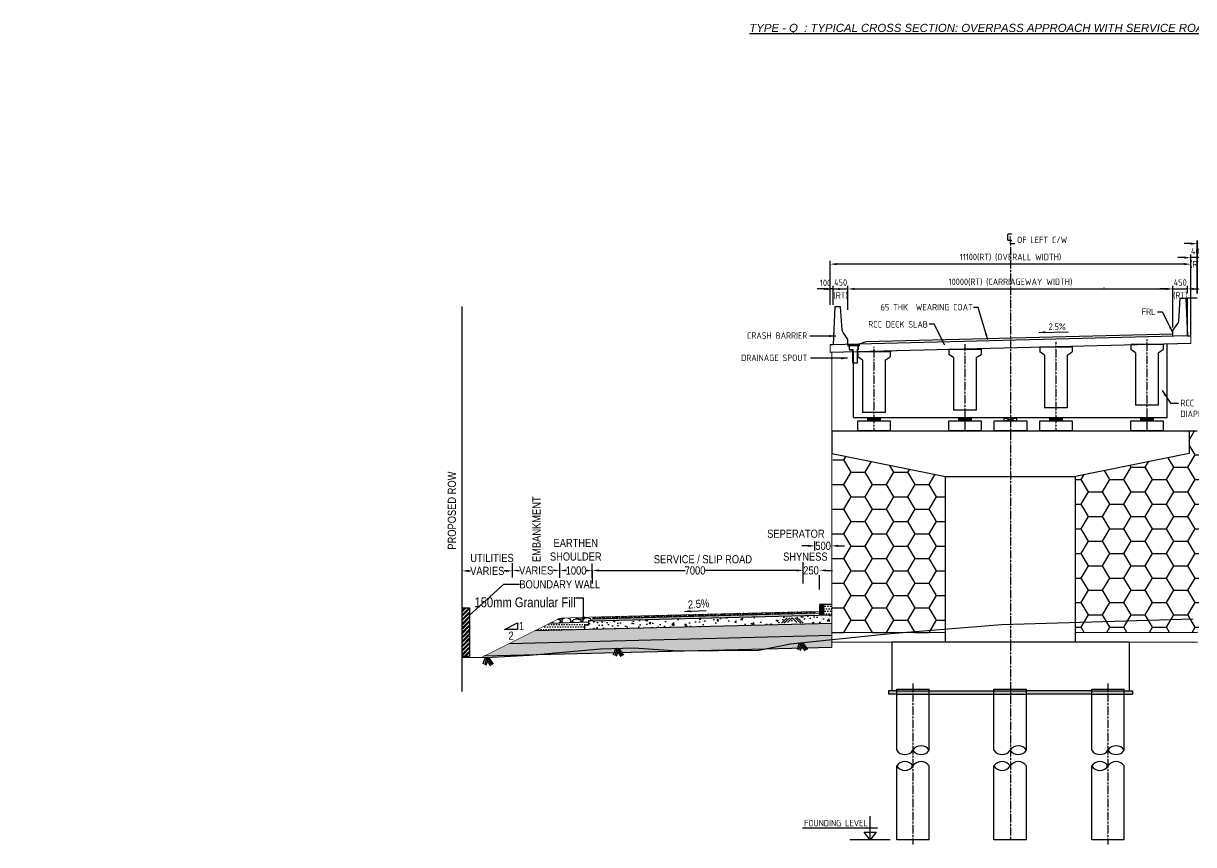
# Model space of a CAD drawing. Header units: millimetres. Extents: x 207528 to 778454, y -364692 to 101323.
# Drawn here: x 493962 to 529967, y -70037 to -44779 of the extents above; entities that cross this region are included whole.
import ezdxf

# ---------------------------------------------------------------- set-up
doc = ezdxf.new("R2010")
doc.units = ezdxf.units.MM
for name, pattern in [('CENTER', [2, 1.25, -0.25, 0.25, -0.25]), ('DASHED', [19.05, 12.7, -6.35]), ('DASHED2', [0.375, 0.25, -0.125])]:
    doc.linetypes.add(name, pattern=pattern)
for name, color, linetype in [('CEN', 181, 'CENTER'), ('Dim', 253, 'Continuous'), ('Dimension', 253, 'Continuous'), ('hatch', 253, 'Continuous'), ('LVL', 3, 'Continuous'), ('Misc', 1, 'Continuous'), ('NGL', 7, 'DASHED2'), ('Proposed ROW', 241, 'MNEW'), ('Structure Dashed', 7, 'DASHED'), ('Structure Main', 3, 'Continuous'), ('Structure Outer', 7, 'Continuous')]:
    doc.layers.add(name, color=color, linetype=linetype)
for name, color, linetype, lineweight in [('STRUCTURAL', 7, 'Continuous', 0), ('Structure', 7, 'Continuous', 30), ('Text large', 7, 'Continuous', 40), ('Text small', 1, 'Continuous', 20)]:
    doc.layers.add(name, color=color, linetype=linetype, lineweight=lineweight)
doc.styles.add('DIM', font='ARIALN.TTF', dxfattribs={"height": 250})
doc.styles.add('isocp 100', font='isocp.shx', dxfattribs={"height": 200})
doc.styles.get("Standard").update_dxf_attribs({"font": 'arial.ttf'})
doc.linetypes.add('MNEW', pattern='A,26.152623,-1.048632,["PROW",Standard,S=1.75,R=0,X=0,Y=-0.975095],-7.693777,26.152623', length=61.047655)
doc.dimstyles.new('DIM', dxfattribs={"dimtxt": 250, "dimasz": 200, "dimexe": 0.18, "dimexo": 0.0625, "dimgap": 0.09, "dimtad": 0, "dimtih": 1, "dimtoh": 1, "dimdec": 0, "dimzin": 0, "dimdsep": 46, "dimtxsty": 'DIM', "dimcen": 0.09, "dimclrd": 256, "dimclrt": 7, "dimadec": 0, "dimazin": 0, "dimtfac": 1, "dimtdec": 0, "dimtofl": 0, "dimtmove": 0, "dimatfit": 3, "dimfxl": 1, "dimtolj": 1, "dimtzin": 0, "dimarcsym": 0})
doc.dimstyles.new('new', dxfattribs={"dimtxt": 150, "dimasz": 150, "dimexe": 100, "dimexo": 0.1, "dimgap": 0.09, "dimtad": 0, "dimtih": 1, "dimtoh": 1, "dimdec": 0, "dimzin": 0, "dimdsep": 46, "dimtxsty": 'DIM', "dimcen": 0.09, "dimclrd": 256, "dimclrt": 252, "dimadec": 0, "dimazin": 0, "dimtfac": 1, "dimtdec": 0, "dimtofl": 0, "dimtmove": 0, "dimatfit": 3, "dimfxl": 1, "dimtolj": 1, "dimtzin": 0, "dimlwd": -1, "dimarcsym": 0})
doc.dimstyles.new('NH30A_100', dxfattribs={"dimscale": 100, "dimtxt": 2, "dimasz": 2, "dimexe": 1, "dimexo": 1, "dimgap": 1, "dimtad": 1, "dimdec": 0, "dimdsep": 46, "dimtxsty": 'isocp 100', "dimcen": 0.5, "dimclrd": 47, "dimclre": 47, "dimclrt": 1, "dimadec": 0, "dimazin": 0, "dimtfac": 1, "dimtdec": 0, "dimtmove": 0, "dimatfit": 3, "dimfxl": 1, "dimtolj": 1, "dimtzin": 0, "dimarcsym": 0})

# ---------------------------------------------------------------- blocks, each defined once
blk = doc.blocks.new('*D823')
at = {"layer": 'Defpoints', "color": 0, "transparency": 16777216}
for p in [(518782, -52183), (529882, -53189), (518782, -53533)]:
    blk.add_point(p, dxfattribs=at)
at = {"layer": 'Text small', "color": 47, "lineweight": -2, "transparency": 16777216}
for p, q in [((518782, -53433), (518782, -52083)), ((529682, -52183), (518982, -52183)), ((529882, -53089), (529882, -52083))]:
    blk.add_line(p, q, dxfattribs=at)
at = {"layer": 'Text small', "color": 47, "transparency": 16777216}
for points in [[(518982, -52150), (518982, -52216), (518782, -52183)], [(529682, -52150), (529682, -52216), (529882, -52183)]]:
    blk.add_solid(points, dxfattribs=at)
at = {"layer": 'Text small', "color": 1, "transparency": 16777216, "insert": (524332, -51973), "char_height": 200, "attachment_point": 5, "style": 'isocp 100'}
blk.add_mtext('\\A1;11100(RT) (OVERALL WIDTH)', dxfattribs=at)
blk = doc.blocks.new('*D824')
at = {"layer": 'Defpoints', "color": 0, "transparency": 16777216}
for p in [(519332, -52946), (518882, -53533), (519332, -53684)]:
    blk.add_point(p, dxfattribs=at)
at = {"layer": 'Text large', "color": 47, "lineweight": -2, "transparency": 16777216}
for p, q in [((518882, -53433), (518882, -52846)), ((519332, -53584), (519332, -52846)), ((518682, -52946), (518482, -52946)), ((518882, -52946), (519332, -52946)), ((519532, -52946), (519732, -52946))]:
    blk.add_line(p, q, dxfattribs=at)
at = {"layer": 'Text large', "color": 47, "transparency": 16777216}
for points in [[(518682, -52913), (518682, -52979), (518882, -52946)], [(519532, -52913), (519532, -52979), (519332, -52946)]]:
    blk.add_solid(points, dxfattribs=at)
at = {"layer": 'Text large', "color": 1, "transparency": 16777216, "char_height": 200, "attachment_point": 5, "style": 'isocp 100'}
for s, insert in [('\\A1;450', (519107, -52746)), ('\\A1;(RT)', (519107, -53156))]:
    blk.add_mtext(s, dxfattribs=dict(at, insert=insert))
blk = doc.blocks.new('*D825')
at = {"layer": 'Defpoints', "color": 0, "transparency": 16777216}
for p in [(529333, -52946), (519332, -53684), (529333, -54229)]:
    blk.add_point(p, dxfattribs=at)
at = {"layer": 'Text small', "color": 47, "lineweight": -2, "transparency": 16777216}
for p, q in [((519332, -53584), (519332, -52846)), ((529333, -54129), (529333, -52846)), ((519532, -52946), (529133, -52946))]:
    blk.add_line(p, q, dxfattribs=at)
at = {"layer": 'Text small', "color": 47, "transparency": 16777216}
for points in [[(519532, -52913), (519532, -52979), (519332, -52946)], [(529133, -52913), (529133, -52979), (529333, -52946)]]:
    blk.add_solid(points, dxfattribs=at)
at = {"layer": 'Text small', "color": 1, "transparency": 16777216, "insert": (524332, -52736), "char_height": 200, "attachment_point": 5, "style": 'isocp 100'}
blk.add_mtext('\\A1;10000(RT) (CARRIAGEWAY WIDTH)', dxfattribs=at)
blk = doc.blocks.new('*D826')
at = {"layer": 'Defpoints', "color": 0, "transparency": 16777216}
for p in [(529782, -52946), (529782, -53173), (529333, -54204)]:
    blk.add_point(p, dxfattribs=at)
at = {"layer": 'Text large', "color": 47, "lineweight": -2, "transparency": 16777216}
for p, q in [((529333, -54104), (529333, -52846)), ((529782, -53073), (529782, -52846)), ((529133, -52946), (528933, -52946)), ((529333, -52946), (529782, -52946)), ((529982, -52946), (530182, -52946))]:
    blk.add_line(p, q, dxfattribs=at)
at = {"layer": 'Text large', "color": 47, "transparency": 16777216}
for points in [[(529133, -52913), (529133, -52979), (529333, -52946)], [(529982, -52913), (529982, -52979), (529782, -52946)]]:
    blk.add_solid(points, dxfattribs=at)
at = {"layer": 'Text large', "color": 1, "transparency": 16777216, "char_height": 200, "attachment_point": 5, "style": 'isocp 100'}
for s, insert in [('\\A1;450', (529557, -52746)), ('\\A1;(RT)', (529557, -53156))]:
    blk.add_mtext(s, dxfattribs=dict(at, insert=insert))
blk = doc.blocks.new('HFHGHFGH')
at = {"color": 1}
for p, q in [((151681, 917410), (152030, 917410)), ((151681, 917396), (151681, 917359)), ((151681, 917396), (151715, 917396)), ((151681, 917359), (151715, 917359)), ((151715, 917410), (151715, 917396)), ((151715, 917359), (151715, 917234)), ((151715, 917234), (151829, 917234)), ((151723, 917410), (151723, 917242)), ((151723, 917367), (151987, 917367)), ((151723, 917242), (151810, 917242)), ((151754, 917410), (151754, 917376)), ((151754, 917376), (151770, 917376)), ((151770, 917410), (151770, 917376)), ((151801, 917410), (151801, 917376)), ((151801, 917376), (151817, 917376)), ((151810, 917242), (151837, 917242)), ((151817, 917410), (151817, 917376)), ((151829, 916840), (151829, 917234)), ((151837, 916840), (151837, 917242)), ((151847, 917410), (151847, 917376)), ((151847, 917376), (151863, 917376)), ((151863, 917410), (151863, 917376)), ((151894, 917410), (151894, 917376)), ((151894, 917376), (151910, 917376)), ((151910, 917410), (151910, 917376)), ((151941, 917410), (151941, 917376)), ((151941, 917376), (151957, 917376)), ((151957, 917410), (151957, 917376)), ((151970, 916840), (151970, 917242)), ((151970, 917242), (151987, 917242)), ((151978, 917234), (151995, 917234)), ((151978, 916840), (151978, 917234)), ((151987, 917410), (151987, 917242)), ((151995, 917359), (151995, 917234)), ((151995, 917359), (152030, 917359)), ((152030, 917410), (152030, 917359)), ((151829, 916840), (151978, 916840))]:
    blk.add_line(p, q, dxfattribs=at)
blk = doc.blocks.new('*D842')
at = {"layer": 'Defpoints', "color": 0, "transparency": 16777216}
for p in [(529882, -51983), (529882, -53224), (530282, -53224)]:
    blk.add_point(p, dxfattribs=at)
at = {"layer": 'Text large', "color": 47, "lineweight": -2, "transparency": 16777216}
for p, q in [((529682, -51983), (529482, -51983)), ((529882, -53124), (529882, -51883)), ((530282, -51983), (529882, -51983)), ((530282, -53124), (530282, -51883)), ((530482, -51983), (530682, -51983))]:
    blk.add_line(p, q, dxfattribs=at)
at = {"layer": 'Text large', "color": 47, "transparency": 16777216}
for points in [[(529682, -51950), (529682, -52016), (529882, -51983)], [(530482, -51950), (530482, -52016), (530282, -51983)]]:
    blk.add_solid(points, dxfattribs=at)
at = {"layer": 'Text large', "color": 1, "transparency": 16777216, "char_height": 200, "attachment_point": 5, "style": 'isocp 100'}
for s, insert in [('\\A1;400', (530082, -51783)), ('\\A1;(RT)', (530082, -52193))]:
    blk.add_mtext(s, dxfattribs=dict(at, insert=insert))
blk = doc.blocks.new('*D843')
at = {"layer": 'Defpoints', "color": 0, "transparency": 16777216}
for p in [(530087, -51553), (530077, -53189), (530087, -53189)]:
    blk.add_point(p, dxfattribs=at)
at = {"layer": 'Text small', "color": 47, "lineweight": -2, "transparency": 16777216}
for p, q in [((530077, -53089), (530077, -51453)), ((530087, -53089), (530087, -51453)), ((529877, -51553), (529677, -51553)), ((530077, -51553), (530087, -51553)), ((530287, -51553), (532227, -51553))]:
    blk.add_line(p, q, dxfattribs=at)
at = {"layer": 'Text small', "color": 47, "transparency": 16777216}
for points in [[(529877, -51520), (529877, -51587), (530077, -51553)], [(530287, -51520), (530287, -51587), (530087, -51553)]]:
    blk.add_solid(points, dxfattribs=at)
at = {"layer": 'Text small', "color": 1, "transparency": 16777216, "insert": (531357, -51343), "char_height": 200, "width": 159266.94, "attachment_point": 5, "style": 'isocp 100'}
blk.add_mtext('\\A1;10 (EXP. GAP)', dxfattribs=at)
blk = doc.blocks.new('GRD')
at = {"layer": 'Structure'}
for p, q in [((112852, 216703), (111852, 216703)), ((111852, 216703), (111852, 216553)), ((112002, 216453), (111852, 216553)), ((112002, 216453), (112002, 214838)), ((112702, 216453), (112852, 216553)), ((112702, 216453), (112702, 214838)), ((112852, 216703), (112878, 216729)), ((112852, 216703), (112852, 216553)), ((112702, 214838), (112002, 214838))]:
    blk.add_line(p, q, dxfattribs=at)
blk = doc.blocks.new('*D846')
at = {"layer": 'Defpoints', "color": 0, "transparency": 16777216}
for p in [(518825, -60849), (518314, -61197), (518825, -61197)]:
    blk.add_point(p, dxfattribs=at)
at = {"layer": 'Dim', "lineweight": -2, "transparency": 16777216}
for p, q in [((518114, -60849), (517914, -60849)), ((519025, -60849), (519225, -60849))]:
    blk.add_line(p, q, dxfattribs=at)
at = {"layer": 'Dim', "color": 0, "lineweight": -2, "transparency": 16777216}
for p, q in [((518314, -60850), (518314, -60849)), ((518825, -60850), (518825, -60849))]:
    blk.add_line(p, q, dxfattribs=at)
at = {"layer": 'Dim', "transparency": 16777216}
for points in [[(518114, -60816), (518114, -60882), (518314, -60849)], [(519025, -60816), (519025, -60882), (518825, -60849)]]:
    blk.add_solid(points, dxfattribs=at)
at = {"layer": 'Dim', "color": 7, "transparency": 16777216, "insert": (518569, -60849), "char_height": 250, "attachment_point": 5, "style": 'DIM'}
blk.add_mtext('\\A1;500', dxfattribs=at)
blk = doc.blocks.new('*D827')
at = {"layer": 'Defpoints', "color": 0, "transparency": 16777216}
for p in [(511470, -61606), (511470, -62008), (517953, -62008)]:
    blk.add_point(p, dxfattribs=at)
at = {"layer": 'Dim', "color": 0, "lineweight": -2, "transparency": 16777216}
for p, q in [((511470, -62008), (511470, -61605)), ((517953, -62008), (517953, -61605))]:
    blk.add_line(p, q, dxfattribs=at)
at = {"layer": 'Dim', "lineweight": -2, "transparency": 16777216}
for p, q in [((511670, -61606), (514322, -61606)), ((517753, -61606), (514932, -61606))]:
    blk.add_line(p, q, dxfattribs=at)
at = {"layer": 'Dim', "transparency": 16777216}
for points in [[(511670, -61572), (511670, -61639), (511470, -61606)], [(517753, -61572), (517753, -61639), (517953, -61606)]]:
    blk.add_solid(points, dxfattribs=at)
at = {"layer": 'Dim', "color": 7, "transparency": 16777216, "insert": (514627, -61606), "char_height": 250, "attachment_point": 5, "style": 'DIM'}
blk.add_mtext('\\A1;7000', dxfattribs=at)
blk = doc.blocks.new('*D828')
at = {"layer": 'Defpoints', "color": 0, "transparency": 16777216}
for p in [(507459, -61561), (507459, -61619), (509010, -61605)]:
    blk.add_point(p, dxfattribs=at)
at = {"layer": 'Dimension', "color": 0, "lineweight": -2, "transparency": 16777216}
for p, q in [((507459, -61617), (507459, -61619)), ((509010, -61617), (509010, -61619))]:
    blk.add_line(p, q, dxfattribs=at)
at = {"layer": 'Dimension', "lineweight": -2, "transparency": 16777216}
for p, q in [((507659, -61619), (507717, -61619)), ((508810, -61619), (508751, -61619))]:
    blk.add_line(p, q, dxfattribs=at)
at = {"layer": 'Dimension', "transparency": 16777216}
for points in [[(507659, -61585), (507659, -61652), (507459, -61619)], [(508810, -61585), (508810, -61652), (509010, -61619)]]:
    blk.add_solid(points, dxfattribs=at)
at = {"layer": 'Dimension', "color": 7, "transparency": 16777216, "insert": (508234, -61619), "char_height": 250, "attachment_point": 5, "style": 'DIM'}
blk.add_mtext('\\A1;VARIES', dxfattribs=at)
blk = doc.blocks.new('*D829')
at = {"layer": 'Defpoints', "color": 0, "transparency": 16777216}
for p in [(517951, -61921), (518461, -61604), (518461, -61921)]:
    blk.add_point(p, dxfattribs=at)
at = {"layer": 'Dim', "lineweight": -2, "transparency": 16777216}
for p, q in [((517751, -61604), (517551, -61604)), ((518661, -61604), (518861, -61604))]:
    blk.add_line(p, q, dxfattribs=at)
at = {"layer": 'Dim', "color": 0, "lineweight": -2, "transparency": 16777216}
for p, q in [((517951, -61605), (517951, -61604)), ((518461, -61605), (518461, -61604))]:
    blk.add_line(p, q, dxfattribs=at)
at = {"layer": 'Dim', "transparency": 16777216}
for points in [[(517751, -61571), (517751, -61638), (517951, -61604)], [(518661, -61571), (518661, -61638), (518461, -61604)]]:
    blk.add_solid(points, dxfattribs=at)
at = {"layer": 'Dim', "color": 7, "transparency": 16777216, "insert": (518196, -61604), "char_height": 250, "attachment_point": 5, "style": 'DIM'}
blk.add_mtext('\\A1;250', dxfattribs=at)
blk = doc.blocks.new('*D830')
at = {"layer": 'Defpoints', "color": 0, "transparency": 16777216}
for p in [(510467, -61605), (510467, -61605), (511466, -61609)]:
    blk.add_point(p, dxfattribs=at)
at = {"layer": 'Dim', "color": 0, "lineweight": -2, "transparency": 16777216}
for p, q in [((510467, -61605), (510467, -61605)), ((511466, -61609), (511466, -61609))]:
    blk.add_line(p, q, dxfattribs=at)
at = {"layer": 'Dim', "lineweight": -2, "transparency": 16777216}
for p, q in [((510667, -61606), (510670, -61606)), ((511266, -61608), (511263, -61608))]:
    blk.add_line(p, q, dxfattribs=at)
at = {"layer": 'Dim', "transparency": 16777216}
for points in [[(510667, -61572), (510667, -61639), (510467, -61605)], [(511267, -61575), (511266, -61641), (511466, -61609)]]:
    blk.add_solid(points, dxfattribs=at)
at = {"layer": 'Dim', "color": 7, "transparency": 16777216, "insert": (510967, -61607), "char_height": 250, "attachment_point": 5, "style": 'DIM'}
blk.add_mtext('\\A1;1000', dxfattribs=at)
blk = doc.blocks.new('*D831')
at = {"layer": 'Defpoints', "color": 0, "transparency": 16777216}
for p in [(509010, -61605), (509010, -61605), (510467, -61605)]:
    blk.add_point(p, dxfattribs=at)
at = {"layer": 'Dimension', "color": 0, "lineweight": -2, "transparency": 16777216}
for p, q in [((509010, -61605), (509010, -61605)), ((510467, -61605), (510467, -61605))]:
    blk.add_line(p, q, dxfattribs=at)
at = {"layer": 'Dimension', "lineweight": -2, "transparency": 16777216}
for p, q in [((509160, -61605), (509221, -61605)), ((510317, -61605), (510255, -61605))]:
    blk.add_line(p, q, dxfattribs=at)
at = {"layer": 'Dimension', "transparency": 16777216}
for points in [[(509160, -61580), (509160, -61630), (509010, -61605)], [(510317, -61580), (510317, -61630), (510467, -61605)]]:
    blk.add_solid(points, dxfattribs=at)
at = {"layer": 'Dimension', "color": 7, "transparency": 16777216, "insert": (509738, -61605), "char_height": 250, "attachment_point": 5, "style": 'DIM'}
blk.add_mtext('\\A1;VARIES', dxfattribs=at)
blk = doc.blocks.new('*D838')
at = {"layer": 'Defpoints', "color": 0, "transparency": 16777216}
for p in [(518782, -52947), (518782, -53501), (518882, -53501)]:
    blk.add_point(p, dxfattribs=at)
at = {"layer": 'Text large', "color": 47, "lineweight": -2, "transparency": 16777216}
for p, q in [((518782, -53401), (518782, -52847)), ((518882, -53401), (518882, -52847)), ((518582, -52947), (518382, -52947)), ((518882, -52947), (518782, -52947)), ((519082, -52947), (519282, -52947))]:
    blk.add_line(p, q, dxfattribs=at)
at = {"layer": 'Text large', "color": 47, "transparency": 16777216}
for points in [[(518582, -52913), (518582, -52980), (518782, -52947)], [(519082, -52913), (519082, -52980), (518882, -52947)]]:
    blk.add_solid(points, dxfattribs=at)
at = {"layer": 'Text large', "color": 1, "transparency": 16777216, "insert": (518348, -52761), "char_height": 200, "attachment_point": 5, "style": 'isocp 100'}
blk.add_mtext('\\A1;     100', dxfattribs=at)

msp = doc.modelspace()

# ---------------------------------------------------------------- hatches: boundary and pattern name
h = msp.add_hatch(color=256)
h.dxf.hatch_style = 1
h.paths.add_polyline_path([(518458.9, -62694.6, -0.4142136), (518508.9, -62644.6), (518582.1, -62644.6), (518582.1, -62980.3), (518458.9, -62983.5)])
h = msp.add_hatch()
h.set_pattern_fill('GOST_GLASS', color=41, scale=5)
h.set_pattern_definition([(45, (417222.675, -76562.24), (42.426407, -4e-15), [25, -35]), (45, (417233.28, -76562.24), (42.426407, -4e-15), [10, -50]), (45, (417222.675, -76551.634), (42.426407, -4e-15), [10, -50])])
h.paths.add_polyline_path([(518323.2, -62916.8), (518323.2, -62986.8), (512744.1, -63126.3), (512497.7, -63106.7), (512099.5, -63072.4)])
h.paths.add_polyline_path([(511470, -63088.2), (511470, -63158.2), (512744.1, -63126.3), (512497.7, -63106.7), (512099.5, -63072.4)])
at = {"layer": 'Dim'}
h = msp.add_hatch(dxfattribs=at)
h.set_pattern_fill('ANSI32', scale=10)
h.set_pattern_definition([(45, (191659.27, -119598.53), (-67.35192, 67.35192), []), (45, (191704.18, -119598.53), (-67.35192, 67.35192), [])])
h.paths.add_polyline_path([(507458.9, -64253.1), (507458.9, -62753.1), (507688.9, -62753.1), (507688.9, -64253.1)])
h = msp.add_hatch(dxfattribs=at)
h.set_pattern_fill('AR-CONC', color=256, scale=3)
h.set_pattern_definition([(50, (417222.67, -76562.24), (546.554, -47.8173), [57.15, -628.65]), (355, (417222.7, -76562.24), (-105.7303, 573.1705), [45.72, -502.9218]), (100.45144, (417268.2, -76566.2), (440.8237, 525.3533), [48.57, -534.2707]), (46.1842, (417222.7, -76409.84), (813.237, -126.127), [85.725, -942.975]), (96.6356, (417290.44, -76420.35), (712.2124, 742.2784), [72.855, -801.407]), (351.18415, (417222.7, -76409.8), (712.2124, 742.2784), [68.58, -754.379]), (21, (417298.87, -76447.94), (454.8432, -306.7956), [57.15, -628.65]), (326, (417298.9, -76447.94), (185.406, 552.564), [45.72, -502.92]), (71.45144, (417336.8, -76473.5), (640.2493, 245.7683), [48.57, -534.2698]), (37.5, (417222.67, -76562.24), (9.2658, 253.6651), [0, -496.824, 0, -510.54, 0, -504.825]), (7.5, (417222.67, -76562.24), (200.459, 300.5417), [0, -291.084, 0, -485.394, 0, -192.405]), (327.5, (417052.75, -76562.24), (406.7718, -17.18623), [0, -190.5, 0, -594.36, 0, -788.67]), (317.5, (416976.55, -76562.24), (444.3875, 76.2795), [0, -247.65, 0, -394.716, 0, -560.07])])
h.paths.add_polyline_path([(511323.2, -63161.8), (512744.1, -63126.3), (513641.9, -63197.8), (514825, -63253.8), (516363.6, -63261.6), (517666.3, -63200.7), (518832.4, -63182.5), (518832.4, -63233.9), (511323.2, -63411.9)])
h.paths.add_polyline_path([(512744.1, -63126.3), (518323.2, -62986.8), (518832.4, -62974.1), (518832.4, -63182.5), (517666.3, -63200.7), (516363.6, -63261.6), (514825, -63253.8), (513641.9, -63197.8)])
h = msp.add_hatch(dxfattribs=at)
h.set_pattern_fill('AR-CONC', color=256, scale=20, style=0)
h.set_pattern_definition([(130, (649434.79, -152322.73), (-143.45204, -12.55043), [15, -165]), (185, (649434.79, -152322.73), (27.75027, 150.43843), [12, -132]), (79.5486, (649422.84, -152323.77), (-115.70188, 137.88791), [12.74804, -140.22842]), (133.8158, (649434.8, -152282.73), (-213.4482, -33.1038), [22.5, -247.5]), (83.3644, (649417, -152285.49), (-186.93254, 194.82357), [19.12206, -210.3426]), (188.8158, (649434.8, -152282.73), (-186.9324, 194.82372), [18, -198]), (159, (649414.79, -152292.73), (-119.38141, -80.52378), [15, -165]), (214, (649414.79, -152292.73), (-48.66307, 145.03001), [12, -132]), (108.5486, (649404.84, -152299.44), (-168.04453, 64.5061), [12.74804, -140.22842]), (142.5, (649434.79, -152322.73), (-2.431971, 66.57877), [0, -130.4, 0, -134, 0, -132.5]), (172.5, (649434.79, -152322.73), (-52.613907, 78.882342), [0, -76.4, 0, -127.4, 0, -50.5]), (212.5, (649479.39, -152322.73), (-106.764487, -4.510974), [0, -50, 0, -156, 0, -207]), (222.5, (649499.39, -152322.73), (-116.637234, 20.020996), [0, -65, 0, -103.6, 0, -147])])
h.paths.add_polyline_path([(527832.4, -65311), (527982.4, -65311), (528082.4, -65311), (528082.4, -65411), (527832.4, -65411)])
h.paths.add_polyline_path([(527332.4, -65311), (527832.4, -65311), (527832.4, -65411), (527332.4, -65411)])
h.paths.add_polyline_path([(526832.4, -65311), (527332.4, -65311), (527332.4, -65411), (526832.4, -65411)])
h.paths.add_polyline_path([(524825, -65311), (526832.4, -65311), (526832.4, -65411), (524825, -65411)])
h.paths.add_polyline_path([(524332.4, -65311), (524825, -65311), (524825, -65411), (524332.4, -65411)])
h.paths.add_polyline_path([(523825, -65311), (524332.4, -65311), (524332.4, -65411), (523825, -65411)])
h.paths.add_polyline_path([(521832.4, -65311), (523825, -65311), (523825, -65411), (521832.4, -65411)])
h.paths.add_polyline_path([(521332.4, -65311), (521832.4, -65311), (521832.4, -65411), (521332.4, -65411)])
h.paths.add_polyline_path([(520832.4, -65311), (521332.4, -65311), (521332.4, -65411), (520832.4, -65411)])
h.paths.add_polyline_path([(520582.4, -65311), (520832.4, -65311), (520832.4, -65411), (520582.4, -65411)])
at = {"layer": 'hatch'}
for points in [[(520332.4, -56906), (519932.4, -56906), (519932.4, -57006), (520332.4, -57006)], [(523132.4, -56906), (522732.4, -56906), (522732.4, -57006), (523132.4, -57006)], [(525932.4, -56906), (525532.4, -56906), (525532.4, -57006), (525932.4, -57006)], [(528732.4, -56906), (528332.4, -56906), (528332.4, -57006), (528732.4, -57006)]]:
    msp.add_hatch(color=256, dxfattribs=at).paths.add_polyline_path(points)
at = {"layer": 'hatch', "true_color": 0x636466}
h = msp.add_hatch(dxfattribs=at)
h.set_pattern_fill('HONEY', color=251, scale=3500)
h.set_pattern_definition([(0, (416480.02, -271361.47), (656.25, 378.8861), [437.5, -875]), (120, (416480.02, -271361.47), (-656.25, 378.8861), [437.5, -875]), (60, (416480.02, -271361.47), (1e-13, 757.7722), [-875, 437.5])])
h.paths.add_polyline_path([(530082.4, -57311), (529832.4, -57311), (529832.4, -58011), (526332.4, -58711), (526332.4, -63511), (530082.4, -63511)])
h.paths.add_polyline_path([(533832.4, -58711), (530332.4, -58011), (530332.4, -57311), (530082.4, -57311), (530082.4, -63511), (533832.4, -63511)])
h = msp.add_hatch(dxfattribs=at)
h.set_pattern_fill('HONEY', color=251, scale=3500)
h.set_pattern_definition([(0, (517457.4, -63511), (656.25, 378.886), [437.5, -875]), (120, (517457.4, -63511), (-656.25, 378.886), [437.5, -875]), (60, (517457.4, -63511), (1e-06, 757.772), [-875, 437.5])])
h.paths.add_polyline_path([(519965.4, -61547.7), (521765.4, -61547.7)], flags=16)
h.paths.add_polyline_path([(518866.1, -58017.7), (518832.4, -63511), (522332.4, -63511), (522332.4, -58711)])
at = {"layer": 'hatch'}
h = msp.add_hatch(dxfattribs=at)
h.set_pattern_fill('DOTS', color=25, scale=50)
h.set_pattern_definition([(0, (-799112.07, 31674.224), (39.6875, 79.375), [0, -79.375])])
h.paths.add_polyline_path([(518446.4, -62983.7), (518831.8, -62974), (518831.8, -62648), (518446.4, -62648)])
h = msp.add_hatch(dxfattribs=at)
h.set_pattern_fill('NET3', color=256, scale=30, angle=45)
h.set_pattern_definition([(45, (417222.675, -76562.24), (-67.35192, 67.35192), []), (105, (417222.675, -76562.24), (-92.004435, -24.65251), []), (165, (417222.675, -76562.24), (-24.65251, -92.004435), [])])
h.paths.add_polyline_path([(518323.2, -62866.8), (518323.2, -62916.8), (512099.5, -63072.4), (511649.4, -63033.7)])
h.paths.add_polyline_path([(511470, -63038.1), (511470, -63088.2), (512099.5, -63072.4), (511649.4, -63033.7)])
h = msp.add_hatch(dxfattribs=at)
h.set_pattern_fill('GRAVEL', color=11, scale=25)
h.set_pattern_definition([(228.01279, (417679.875, -75927.24), (-5080, -5715), [85.4304, -8457.621]), (184.96974, (417622.725, -75990.74), (7619.999997, 635.000036), [146.6012, -14513.5122]), (132.510447, (417476.675, -76003.44), (6350.000003, -6984.999998), [103.3704, -10233.6807]), (267.27369, (417229.025, -76162.19), (635.000001, 12700), [133.501, -13216.6094]), (292.833654, (417222.675, -76295.54), (-3175, 7620), [130.9084, -12959.952]), (357.27369, (417273.475, -76416.19), (-12700, 635.000001), [133.501, -13216.6094]), (37.69424, (417406.825, -76422.54), (-8254.9999996, -6350.0000005), [176.5484, -17478.2788]), (72.255328, (417546.525, -76314.59), (4445.000001, 13969.9999996), [166.68, -16501.314]), (121.429566, (417597.325, -76155.84), (-5080.000001, 8255), [133.9532, -13261.3864]), (175.23636, (417527.475, -76041.54), (6985, -635), [152.9283, -7493.4842]), (222.397438, (417375.075, -76028.84), (-7619.9999998, -6985.0000003), [197.7695, -19579.193]), (138.814075, (417857.675, -76168.54), (-4445, 3810), [67.501, -6682.6415]), (171.469234, (417806.875, -76124.09), (8255, -1269.999999), [128.4205, -12713.6597]), (225, (417679.87, -76105.04), (-9e-14, -635), [89.8023, -808.2233]), (203.19859, (417635.425, -76028.84), (3175, 1270), [48.3603, -4787.6556]), (291.80141, (417590.97, -76047.89), (-635, 1905), [68.3914, -3351.1882]), (30.96376, (417616.37, -76111.39), (1905, 1270), [111.08, -3591.5745]), (161.56505, (417711.62, -76054.24), (1270, -635), [80.3218, -1927.7245]), (16.38954, (417222.675, -76047.89), (6350, 1905), [112.522, -11139.7067]), (70.346176, (417330.625, -76016.14), (-2540, -6985), [94.3997, -9345.554]), (293.19859, (417711.625, -75927.24), (-1270, 3175), [96.72, -4739.296]), (343.61046, (417749.725, -76016.14), (-6350, 1905), [112.522, -11139.7067]), (339.443955, (417222.675, -76441.59), (-3175, 1270), [108.5088, -5316.9336]), (294.77514, (417324.275, -76479.69), (-3175.000004, 6984.999998), [90.918, -9000.8983]), (66.80141, (417717.975, -76562.24), (1270, 3175), [96.72, -4739.296]), (17.354025, (417756.075, -76473.34), (-8255, -2540), [106.4457, -10538.094]), (69.443955, (417406.825, -76562.24), (-1270, -3175), [54.2544, -5371.188]), (101.30993, (417679.87, -76562.24), (-635, 2540), [32.3787, -3205.4987]), (165.96376, (417673.52, -76530.49), (1905, -635), [130.9084, -2487.2636]), (186.009006, (417546.525, -76498.74), (6350, 635), [121.3167, -12010.3412]), (303.69007, (417616.37, -76168.54), (-635, 1270), [91.581, -2197.944]), (353.157227, (417667.175, -76244.74), (10795, -1269.9999994), [159.8892, -15829.0023]), (60.945396, (417825.925, -76263.79), (-2540, -4445), [65.377, -6472.348]), (90, (417857.7, -76206.64), (-635, 635), [38.1, -596.9]), (120.256437, (417533.825, -76479.69), (2540, -4445), [88.2167, -8733.4852]), (48.01279, (417489.375, -76403.49), (5080, 5715), [170.8607, -8372.1905]), (0, (417603.7, -76276.5), (635, 635), [165.1, -469.9]), (325.304846, (417768.775, -76276.49), (6350.000002, -4444.999997), [100.4024, -9939.8292]), (254.0546, (417851.325, -76333.64), (-635, -2540), [92.4573, -4530.4125]), (207.645975, (417825.925, -76422.54), (-12065.0000004, -6349.999999), [150.5363, -14903.116]), (175.42608, (417692.575, -76492.39), (-8255, 635), [159.2574, -15766.4616])])
h.paths.add_polyline_path([(509712.6, -63452.2), (508922.2, -63847.3), (518832.4, -63599.5), (518832.4, -63224.2)])
h = msp.add_hatch(dxfattribs=at)
h.set_pattern_fill('DOTS', scale=50)
h.set_pattern_definition([(0, (462621.72, -140019.164), (39.6875, 79.375), [0, -79.375])])
h.paths.add_polyline_path([(509712.6, -63452.2), (510163.2, -63234), (511349.8, -63183.6), (511349.8, -63202), (511349.8, -63210), (511349.8, -63220.8), (511349.8, -63234), (511349.8, -63283.3), (511224.8, -63283.3), (511228.1, -63414.3)])
h = msp.add_hatch(dxfattribs=at)
h.set_pattern_fill('GRAVEL', color=11, scale=25)
h.set_pattern_definition([(228.012788, (201877.563, -130483.917), (-5080.0000004, -5714.9999996), [85.4304, -8457.6209]), (184.969741, (201820.413, -130547.417), (7619.999997, 635.0000362), [146.6012, -14513.5122]), (132.510447, (201674.363, -130560.117), (6350.0000027, -6984.9999976), [103.3704, -10233.6807]), (267.273689, (201426.713, -130718.867), (635.0000013, 12700), [133.5011, -13216.6094]), (292.833654, (201420.363, -130852.217), (-3175.0000003, 7620), [130.9084, -12959.9519]), (357.273689, (201471.163, -130972.867), (-12700, 635.0000013), [133.5011, -13216.6094]), (37.6942405, (201604.513, -130979.217), (-8254.9999996, -6350.0000005), [176.5484, -17478.2788]), (72.255328, (201744.213, -130871.267), (4445.0000012, 13969.9999996), [166.6799, -16501.3142]), (121.429566, (201795.013, -130712.517), (-5080.0000007, 8254.9999996), [133.9532, -13261.3864]), (175.236358, (201725.163, -130598.217), (6985, -635.000001), [152.9283, -7493.4842]), (222.397438, (201572.763, -130585.517), (-7619.9999998, -6985.0000003), [197.7695, -19579.1931]), (138.814075, (202055.363, -130725.22), (-4445, 3810), [67.5011, -6682.6415]), (171.469234, (202004.563, -130680.767), (8255.0000002, -1269.9999986), [128.4205, -12713.6597]), (225, (201877.56, -130661.7), (-9e-14, -635), [89.8023, -808.2233]), (203.19859, (201833.11, -130585.52), (3175, 1270), [48.3603, -4787.6556]), (291.80141, (201788.66, -130604.57), (-635, 1905), [68.3914, -3351.1882]), (30.963757, (201814.06, -130668.07), (1905, 1270), [111.0799, -3591.5745]), (161.56505, (201909.31, -130610.92), (1270, -635), [80.3218, -1927.7245]), (16.38954, (201420.363, -130604.567), (6350, 1905), [112.522, -11139.7067]), (70.346176, (201528.313, -130572.817), (-2540, -6985), [94.3997, -9345.5539]), (293.19859, (201909.31, -130483.92), (-1270, 3175), [96.72, -4739.2959]), (343.61046, (201947.413, -130572.817), (-6350, 1904.9999996), [112.522, -11139.7067]), (339.443955, (201420.36, -130998.27), (-3175, 1270), [108.5088, -5316.9336]), (294.77514, (201521.963, -131036.367), (-3175.000004, 6984.999998), [90.918, -9000.8983]), (66.80141, (201915.66, -131118.92), (1270, 3175), [96.72, -4739.2959]), (17.354025, (201953.763, -131030.017), (-8255, -2540.0000005), [106.4457, -10538.094]), (69.443955, (201604.51, -131118.92), (-1270, -3175), [54.2544, -5371.188]), (101.309932, (201877.56, -131118.92), (-635, 2540), [32.3787, -3205.4987]), (165.963757, (201871.21, -131087.17), (1905, -635), [130.9084, -2487.2636]), (186.009006, (201744.213, -131055.417), (6350, 635.0000003), [121.3167, -12010.3412]), (303.69007, (201814.06, -130725.22), (-635, 1270), [91.581, -2197.9441]), (353.157227, (201864.863, -130801.417), (10795, -1269.9999994), [159.8892, -15829.0023]), (60.945396, (202023.613, -130820.47), (-2540, -4445), [65.377, -6472.3481]), (90, (202055.36, -130763.3), (-635, 635), [38.1, -596.9]), (120.256437, (201731.513, -131036.367), (2540, -4445), [88.2167, -8733.4852]), (48.012787, (201687.063, -130960.167), (5080.0000004, 5714.9999996), [170.8607, -8372.1905]), (0, (201801.36, -130833.17), (635, 635), [165.1, -469.9]), (325.304846, (201966.463, -130833.167), (6350.0000024, -4444.9999966), [100.4024, -9939.8292]), (254.054604, (202049.01, -130890.32), (-635, -2540), [92.4573, -4530.4125]), (207.645975, (202023.613, -130979.217), (-12065.0000004, -6349.9999992), [150.5363, -14903.1161]), (175.426079, (201890.263, -131049.067), (-8255, 635), [159.2574, -15766.4616])])
h.paths.add_polyline_path([(510148.1, -63234.5), (510470.9, -63073.1), (511470, -63038.1), (511470.5, -63038.1), (511470.5, -63158.3), (511349.8, -63158.3), (511349.8, -63192.4)])
h = msp.add_hatch(dxfattribs=at)
h.set_pattern_fill('DOTS', color=25, scale=50)
h.set_pattern_definition([(0, (417222.675, -76562.24), (39.6875, 79.375), [0, -79.375])])
h.paths.add_polyline_path([(508922.2, -63847.3), (508132.8, -64241.9), (518832.4, -63974.4), (518832.4, -63599.5), (518696.2, -63602.9)])

# ---------------------------------------------------------------- linework, layer by layer
for p, q in [((529157.4, -56899.4), (529157.4, -54637.9)), ((519507.4, -56899.4), (519507.4, -54879.1)), ((518831.8, -62648), (518458.9, -62648)), ((518458.9, -62694.6), (518458.9, -62983.5)), ((520635.3, -69892.9), (519388.7, -69892.9))]:
    msp.add_line(p, q)
for points in [[(519507.4, -56899.4), (529157.4, -56899.4)], [(518582.1, -62644.6), (518582.1, -62978.7)], [(511470, -63088.2), (518458.9, -62913.4)], [(511470, -63158.2), (518832.4, -62974.1)], [(509712.6, -63452.2), (518832.4, -63224.2)], [(511349.8, -63192.4), (510148.1, -63234.5)], [(511349.8, -63158.3), (511349.8, -63283.3), (511224.8, -63283.3), (511228.1, -63414.3)], [(511469.8, -63158.3), (511349.8, -63158.3)], [(508922.2, -63847.3), (518832.4, -63599.5)], [(518832.4, -63974.4), (508132.8, -64241.9)]]:
    msp.add_lwpolyline(points)
for points, const_width in [([(511470, -63038.1), (518458.9, -62863.4)], 20), ([(510470.9, -63073.1), (508072.9, -64271.9)], 20), ([(511470, -63038.1), (510470.9, -63073.1)], 20), ([(511470.5, -63038.3), (511470.5, -63158.3)], 10), ([(508072.9, -64271.9), (507458.9, -64271.9)], 20)]:
    msp.add_lwpolyline(points, dxfattribs=dict(const_width=const_width))
msp.add_arc((518508.9, -62694.6), 50, 90, 180)
at = {"layer": 'CEN', "color": 1, "linetype": 'CENTER', "ltscale": 5}
msp.add_line((524332.4, -51486), (524332.4, -69892.9), dxfattribs=at)
at = {"layer": 'CEN', "linetype": 'CENTER', "ltscale": 5}
for p, q in [((520132.4, -54723.4), (520132.4, -57311)), ((522932.4, -54648.4), (522932.4, -57311)), ((525732.4, -54573.4), (525732.4, -57311)), ((528532.4, -54498.4), (528532.4, -57311)), ((521332.4, -65084.4), (521332.4, -70036.7)), ((527332.4, -65084.4), (527332.4, -70036.7))]:
    msp.add_line(p, q, dxfattribs=at)
at = {"layer": 'Dim'}
msp.add_line((529882.4, -54392.2), (529882.4, -53048.9), dxfattribs=at)
for points in [[(518314.3, -60991.7), (518314.3, -60709.6)], [(509009.6, -61826.4), (509009.6, -61383.1)], [(510466.9, -61826.8), (510466.9, -61383.5)], [(511466.5, -61830.4), (511466.5, -61387.1)], [(517952.9, -61789.7), (517952.9, -61346.4)], [(517952.9, -61876.6), (517952.9, -61433.3)], [(518461, -62189.7), (518461, -61746.4)], [(512175.1, -64007.5), (512107.1, -64212.1)], [(512230.2, -64000), (512154.6, -64227.9)], [(512175.1, -64007.5), (512342.2, -64255.9)], [(512285.1, -64001.8), (512201.7, -64253)], [(512230.2, -64000), (512383.7, -64227.9)], [(512285.1, -64001.8), (512424.9, -64209.4)], [(517835.5, -63833.7), (517767.6, -64038.3)], [(517890.7, -63826.2), (517815, -64054.1)], [(517835.5, -63833.7), (518002.7, -64082.1)], [(517945.6, -63828), (517862.2, -64079.2)], [(517890.7, -63826.2), (518044.2, -64054.1)], [(517945.6, -63828), (518085.3, -64035.6)], [(508166, -64285.2), (508098.1, -64489.8)], [(508221.2, -64277.7), (508145.5, -64505.6)], [(508166, -64285.2), (508333.2, -64533.6)], [(508276.1, -64279.5), (508192.7, -64530.7)], [(508221.2, -64277.7), (508374.7, -64505.7)], [(508276.1, -64279.5), (508415.9, -64487.1)]]:
    msp.add_lwpolyline(points, dxfattribs=at)
at = {"layer": 'Dim', "color": 7}
msp.add_lwpolyline([(507458.9, -64253.1), (507458.9, -62753.1), (507688.9, -62753.1), (507688.9, -64253.1)], close=True, dxfattribs=at)
at = {"layer": 'Dim'}
msp.add_lwpolyline([(509164.7, -63218.7), (509164.7, -63418.7), (508764.7, -63418.7)], close=True, dxfattribs=at)
at = {"layer": 'Dimension', "linetype": 'Continuous', "ltscale": 10, "flags": 128}
msp.add_lwpolyline([(507458.9, -64271.9), (508189.1, -64284.5), (509529.8, -64207), (511720.5, -64014.4), (512740, -63985.6), (514106, -64072.3), (516588.3, -64051.8), (517563.8, -63859.3), (520639.9, -63547.7), (524057, -63264.6), (529958.3, -63090.2)], dxfattribs=at)
at = {"layer": 'hatch'}
for p, q in [((517464.7, -63061), (517282.7, -63227.4)), ((517541.7, -63061), (517359.7, -63227.4)), ((517618.8, -63061), (517475.7, -63208.5)), ((517618.8, -63061), (517761.8, -63208.5)), ((517695.8, -63061), (517877.8, -63227.4)), ((517772.8, -63061), (517954.8, -63227.4))]:
    msp.add_line(p, q, dxfattribs=at)
at = {"layer": 'LVL', "linetype": 'Continuous', "ltscale": 100}
for p, q in [((520012, -69892.9), (520012, -69162.6)), ((520245.5, -69526.7), (517938.3, -69526.7))]:
    msp.add_line(p, q, dxfattribs=at)
msp.add_lwpolyline([(520012, -69892.9), (519828.8, -69659.5), (520195.2, -69659.5)], close=True, dxfattribs=at)
msp.add_solid([(520195.2, -69659.5), (520012, -69892.9), (519828.8, -69659.5), (520195.2, -69659.5)], dxfattribs=at)
at = {"layer": 'Misc'}
for centre, start, end in [((521082.4, -66970.2), 212.94616, 327.05384), ((521582.4, -67294.3), 32.94616, 147.05384), ((521582.4, -66970.2), 212.94616, 327.05384), ((524075, -66970.2), 212.94616, 327.05384), ((524575, -67294.3), 32.94616, 147.05384), ((524575, -66970.2), 212.94616, 327.05384), ((527082.4, -66970.2), 212.94616, 327.05384), ((527582.4, -67294.3), 32.94616, 147.05384), ((527582.4, -66970.2), 212.94616, 327.05384), ((521082.4, -67780.7), 32.94616, 147.05384), ((521082.4, -67456.6), 212.94616, 327.05384), ((521582.4, -67780.7), 32.94616, 147.05384), ((524075, -67780.7), 32.94616, 147.05384), ((524075, -67456.6), 212.94616, 327.05384), ((524575, -67780.7), 32.94616, 147.05384), ((527082.4, -67780.7), 32.94616, 147.05384), ((527082.4, -67456.6), 212.94616, 327.05384), ((527582.4, -67780.7), 32.94616, 147.05384)]:
    msp.add_arc(centre, 297.9, start, end, dxfattribs=at)
at = {"layer": 'Proposed ROW', "lineweight": -3, "ltscale": 3, "flags": 128}
msp.add_lwpolyline([(507458.9, -65327.2), (507458.9, -53484.5)], dxfattribs=at)
at = {"layer": 'STRUCTURAL'}
for p, q in [((518782.4, -54665.9), (518782.4, -54897.2)), ((529882.4, -54392.2), (529882.4, -54621)), ((518832.4, -54896), (518836.5, -63974.3)), ((518832.4, -63511), (522332.4, -63511)), ((530082.4, -63511), (526332.4, -63511)), ((518832.4, -63811), (522332.4, -63811)), ((526332.4, -63811), (530082.4, -63811))]:
    msp.add_line(p, q, dxfattribs=at)
at = {"layer": 'Structure'}
for p, q in [((527207.4, -52914.2), (527212.4, -52914.2)), ((527212.4, -52914.2), (527207.4, -52914.2)), ((529332.5, -54338.4), (519881.4, -54574.7)), ((529882.4, -54619.7), (518782.4, -54897.2)), ((529782.4, -54392.2), (518832.4, -54665.9)), ((524132.4, -56906), (524532.4, -57006)), ((524132.4, -57006), (524532.4, -56906)), ((518832.4, -57311), (529832.4, -57311))]:
    msp.add_line(p, q, dxfattribs=at)
for points in [[(529332.4, -54392.2), (529332.4, -54227.2), (529483.4, -54011.4, 0.1368849), (529510.2, -53935.4), (529557.4, -53227.2), (529732.4, -53227.2), (529782.4, -54392.2), (529882.4, -54392.2)], [(519332, -54665.9), (519332, -54500.9), (519181, -54285.2, -0.1368849), (519154.3, -54209.2), (519107, -53500.9), (518932, -53500.9), (518882, -54665.9), (518782, -54665.9)]]:
    msp.add_lwpolyline(points, format="xyb", dxfattribs=at)
for points in [[(520632.4, -57311), (519632.4, -57311), (519632.4, -57006), (520632.4, -57006)], [(520332.4, -56906), (519932.4, -56906), (519932.4, -57006), (520332.4, -57006)], [(523432.4, -57311), (522432.4, -57311), (522432.4, -57006), (523432.4, -57006)], [(523132.4, -56906), (522732.4, -56906), (522732.4, -57006), (523132.4, -57006)], [(524832.4, -57311), (523832.4, -57311), (523832.4, -57006), (524832.4, -57006)], [(524532.4, -56906), (524132.4, -56906), (524132.4, -57006), (524532.4, -57006)], [(526232.4, -57311), (525232.4, -57311), (525232.4, -57006), (526232.4, -57006)], [(525932.4, -56906), (525532.4, -56906), (525532.4, -57006), (525932.4, -57006)], [(529032.4, -57311), (528032.4, -57311), (528032.4, -57006), (529032.4, -57006)], [(528732.4, -56906), (528332.4, -56906), (528332.4, -57006), (528732.4, -57006)]]:
    msp.add_lwpolyline(points, close=True, dxfattribs=at)
at = {"layer": 'Structure Dashed'}
for p, q in [((520832.4, -65311), (521832.4, -65311)), ((520832.4, -65411), (521832.4, -65411)), ((523825, -65311), (524825, -65311)), ((523825, -65411), (524825, -65411)), ((526832.4, -65311), (527832.4, -65311)), ((526832.4, -65411), (527832.4, -65411))]:
    msp.add_line(p, q, dxfattribs=at)
at = {"layer": 'Structure Main'}
for p, q in [((529782.4, -53223.7), (530077.4, -53223.7)), ((529782.4, -54392.2), (529782.4, -53223.7)), ((518832.4, -57311), (529832.4, -57311)), ((518832.4, -57311), (518832.4, -58011)), ((529832.4, -57311), (529832.4, -58011)), ((529832.4, -57311), (530077.4, -57311)), ((518832.4, -58011), (522332.4, -58711)), ((529832.4, -58011), (526332.4, -58711)), ((522332.4, -58711), (526332.4, -58711)), ((522332.4, -63811), (522332.4, -58711)), ((526332.4, -63811), (526332.4, -58711)), ((527982.4, -63811), (520682.4, -63811)), ((520682.4, -63811), (520682.4, -65311)), ((527982.4, -63811), (527982.4, -65311)), ((520832.4, -65311), (520582.4, -65311)), ((520582.4, -65311), (520582.4, -65411)), ((520832.4, -65411), (520582.4, -65411)), ((520832.4, -65311), (520682.4, -65311)), ((520832.4, -67132.3), (520832.4, -65261)), ((520832.4, -65261), (521832.4, -65261)), ((521832.4, -67132.3), (521832.4, -65261)), ((521832.4, -65311), (523825, -65311)), ((521832.4, -65311), (523825, -65311)), ((521832.4, -65411), (523825, -65411)), ((523825, -67132.3), (523825, -65261)), ((523825, -65261), (524825, -65261)), ((524825, -67132.3), (524825, -65261)), ((526832.4, -65311), (524825, -65311)), ((526832.4, -65311), (524825, -65311)), ((526832.4, -65411), (524825, -65411)), ((526832.4, -67132.3), (526832.4, -65261)), ((526832.4, -65261), (527832.4, -65261)), ((527832.4, -67132.3), (527832.4, -65261)), ((527832.4, -65311), (528082.4, -65311)), ((527832.4, -65311), (527982.4, -65311)), ((527832.4, -65411), (528082.4, -65411)), ((528082.4, -65311), (528082.4, -65411)), ((520832.4, -69892.9), (520832.4, -67618.7)), ((521832.4, -69892.9), (521832.4, -67618.7)), ((523825, -69892.9), (523825, -67618.7)), ((524825, -69892.9), (524825, -67618.7)), ((526832.4, -69892.9), (526832.4, -67618.7)), ((527832.4, -69892.9), (527832.4, -67618.7)), ((521832.4, -69892.9), (520832.4, -69892.9)), ((524825, -69892.9), (523825, -69892.9)), ((527832.4, -69892.9), (526832.4, -69892.9))]:
    msp.add_line(p, q, dxfattribs=at)
at = {"layer": 'Structure Outer'}
msp.add_line((519881.4, -54574.7), (519681.4, -54644.7), dxfattribs=at)

# ---------------------------------------------------------------- block references
at = {"layer": 'Dim'}
for name, p in [('HFHGHFGH', (367651.4, -972054.4)), ('GRD', (413380, -271436.5)), ('GRD', (416180, -271361.5)), ('GRD', (407780, -271586.5)), ('GRD', (410580, -271511.5))]:
    msp.add_blockref(name, p, dxfattribs=at)

# ---------------------------------------------------------------- texts
at = {"layer": 'Dim', "color": 7, "char_height": 250, "attachment_point": 5, "style": 'DIM'}
for s, insert, rotation in [('PROPOSED ROW', (507145.3, -59764.4), 90), ('2.5%', (514735, -62634), 4.21364)]:
    msp.add_mtext_dynamic_manual_height_columns(s, width=5325.312, gutter_width=1250, heights=[0], dxfattribs=dict(at, insert=insert, rotation=rotation))
at = {"layer": 'Dim', "insert": (509749.6, -60336.2), "char_height": 250, "width": 5325.312, "attachment_point": 5, "rotation": 90, "style": 'DIM'}
msp.add_mtext('\\A1;EMBANKMENT', dxfattribs=at)
at = {"layer": 'Dim', "char_height": 250, "attachment_point": 5, "style": 'DIM'}
for s, insert in [('SEPERATOR', (517730.1, -60475.9)), ('EARTHEN \\PSHOULDER', (510956.1, -60969.7)), ('UTILITIES', (508380.3, -61221.2)), ('SERVICE / SLIP ROAD', (514869.1, -61261.8)), ('SHYNESS', (518022, -61181.9)), ('1', (509285.3, -63315.9)), ('2', (508966.1, -63610.6))]:
    msp.add_mtext_dynamic_manual_height_columns(s, width=5325.312, gutter_width=1250, heights=[0], dxfattribs=dict(at, insert=insert))
at = {"layer": 'Dim', "color": 7, "insert": (510463.7, -62033.5), "char_height": 250, "attachment_point": 5, "style": 'DIM'}
msp.add_mtext_dynamic_manual_height_columns('BOUNDARY WALL', width=5325.312, gutter_width=1250, heights=[0], dxfattribs=at)
at = {"layer": 'Dimension', "color": 7, "insert": (510953.7, -62586.9), "char_height": 300, "attachment_point": 6, "style": 'DIM'}
msp.add_mtext('\\A1;150mm Granular Fill', dxfattribs=at)
at = {"layer": 'NGL', "color": 7, "insert": (523924.4, -44954.7), "char_height": 250, "width": 47718.433, "attachment_point": 5}
msp.add_mtext('{\\fArial|b0|i1|c0|p34;\\LTYPE - Q  : TYPICAL CROSS SECTION: OVERPASS APPROACH WITH SERVICE ROAD(NH 9)}', dxfattribs=at)
at = {"layer": 'Text small', "char_height": 200, "style": 'isocp 100'}
for s, insert, width, attachment_point in [('{\\H2x;\\C1;℄\\H0.5x; }OF LEFT C/W', (524190.9, -51136.8), 5400.783, 1), ('65 THK  WEARING COAT', (520335.7, -53408), 3117.532, 1), ('FRL ', (528375.1, -53547.1), 2336.362, 1), ('RCC DECK SLAB', (519956.1, -53935.3), 2336.362, 1), ('2.5%', (526031, -54004), 2336.362, 3), ('CRASH BARRIER', (516226.7, -54279.9), 2336.362, 1), ('DRAINAGE SPOUT', (518081.2, -54964.7), 2336.362, 3), ('\\pxql;RCC\\PDIAPHRAGM', (529562.1, -56354.4), 2336.362, 1), ('FOUNDING LEVEL\\P ', (517979.2, -69276.8), 2168.394, 1)]:
    msp.add_mtext(s, dxfattribs=dict(at, insert=insert, width=width, attachment_point=attachment_point))

# ---------------------------------------------------------------- dimensions: what is measured, and where the dimension line sits
at = {"layer": 'Dim'}
for base, p1, p2, text, picture, middle in [((518824.5, -60848.9), (518314.3, -61196.8), (518824.5, -61196.8), '500', '*D846', (518569.4, -60848.9)), ((518461, -61604.2), (517950.8, -61921.4), (518461, -61921.4), '250', '*D829', (518195.7, -61604.2))]:
    dim = msp.add_linear_dim(base=base, p1=p1, p2=p2, angle=0, text=text, dimstyle='DIM', override={"dimfxl": 1.25, "dimfxlon": 1}, dxfattribs=at)
    dim.commit()
    dim.dimension.update_dxf_attribs({"geometry": picture, "text_midpoint": middle, "dimtype": 161})
dim = msp.add_aligned_dim(p1=(511466.5, -61608.8), p2=(510466.9, -61605), distance=0, dimstyle='DIM', dxfattribs=at)
dim.commit()
dim.dimension.update_dxf_attribs({"geometry": '*D830', "text_midpoint": (510966.7, -61606.9)})
dim = msp.add_linear_dim(base=(511470, -61605.6), p1=(517952.9, -62007.7), p2=(511470, -62007.7), angle=180, text='7000', dimstyle='DIM', dxfattribs=at)
dim.commit()
dim.dimension.update_dxf_attribs({"geometry": '*D827', "text_midpoint": (514626.6, -61605.6), "dimtype": 161})
at = {"layer": 'Dimension'}
dim = msp.add_linear_dim(base=(507458.9, -61618.5), p1=(509009.6, -61604.9), p2=(507458.9, -61561.2), text='VARIES', dimstyle='DIM', override={"dimfxl": 1.25, "dimfxlon": 1}, dxfattribs=at)
dim.commit()
dim.dimension.update_dxf_attribs({"geometry": '*D828', "text_midpoint": (508234.2, -61618.5)})
dim = msp.add_aligned_dim(p1=(510466.9, -61605.3), p2=(509009.6, -61605.1), distance=0, text='VARIES', dimstyle='DIM', override={"dimtxt": 200, "dimasz": 150, "dimfxl": 1.25, "dimfxlon": 1}, dxfattribs=at)
dim.commit()
dim.dimension.update_dxf_attribs({"geometry": '*D831', "text_midpoint": (509738.3, -61605.2)})
at = {"layer": 'Text large'}
for base, p1, p2, text, picture, middle in [((529882.4, -51983.2), (530282.4, -53223.7), (529882.4, -53223.7), '400\\X(RT)', '*D842', (530082.4, -51983.2)), ((519332.3, -52946.1), (518882.3, -53533.1), (519332.3, -53684.4), '450\\X(RT)', '*D824', (519107.3, -52946.1)), ((529782.4, -52946.1), (529332.5, -54204), (529782.4, -53173.4), '450\\X(RT)', '*D826', (529557.5, -52946.1))]:
    dim = msp.add_linear_dim(base=base, p1=p1, p2=p2, text=text, dimstyle='NH30A_100', dxfattribs=at)
    dim.commit()
    dim.dimension.update_dxf_attribs({"geometry": picture, "text_midpoint": middle, "dimtype": 160})
dim = msp.add_linear_dim(base=(518782.4, -52946.5), p1=(518882.3, -53501), p2=(518782.4, -53501), angle=180, text='     <>', dimstyle='NH30A_100', override={"dimtmove": 2}, dxfattribs=at)
dim.commit()
dim.dimension.update_dxf_attribs({"geometry": '*D838', "text_midpoint": (518348, -52760.9), "dimtype": 161})
at = {"layer": 'Text small'}
for base, p1, p2, text, picture, middle in [((530087.4, -51553.5), (530077.4, -53189.4), (530087.4, -53189.4), '<> (EXP. GAP)', '*D843', (531357.4, -51343.5)), ((518782.4, -52183.2), (529882.4, -53189.4), (518782.4, -53533.1), '<>(RT) (OVERALL WIDTH)', '*D823', (524332.4, -51973.2)), ((529332.5, -52946.1), (519332.3, -53684.4), (529332.5, -54229.2), '<>(RT) (CARRIAGEWAY WIDTH)', '*D825', (524332.4, -52736.1))]:
    dim = msp.add_linear_dim(base=base, p1=p1, p2=p2, text=text, dimstyle='NH30A_100', dxfattribs=at)
    dim.commit()
    dim.dimension.update_dxf_attribs({"geometry": picture, "text_midpoint": middle})

# ---------------------------------------------------------------- leaders
at = {"layer": 'Dim'}
for points, dimstyle in [([(523634.2, -54512.8), (523343.6, -53514.3), (523192.8, -53514.3)], 'NH30A_100'), ([(529338.8, -54307.4), (529011, -53659.9), (528860.2, -53659.9)], 'NH30A_100'), ([(522311.5, -54679.4), (521983.7, -54031.9), (521832.9, -54031.9)], 'NH30A_100'), ([(525209.4, -54282.4), (526114.8, -54260.8)], 'NH30A_100'), ([(519318.3, -55080), (518175.2, -55080)], 'NH30A_100'), ([(529000.5, -56065.1), (529253.8, -56460.9), (529499.9, -56460.9)], 'NH30A_100'), ([(514297.8, -62864.5), (514967.4, -62838.4)], 'DIM')]:
    msp.add_leader(points, dimstyle=dimstyle, dxfattribs=at)
msp.add_leader([(518960, -54394.8), (518160.1, -54394.8)], dimstyle='NH30A_100', override={"dimgap": 1, "dimtad": 0}, dxfattribs=at)
at = {"layer": 'Dimension'}
for points in [[(507688.9, -62980.9), (508744.2, -62027.2), (509225.7, -62027.2)], [(511198.4, -63112.4), (511198.4, -62459.6), (510948.3, -62462.3)]]:
    msp.add_leader(points, dimstyle='new', override={"dimasz": 50, "dimclrd": 256, "dimldrblk": 'Dot'}, dxfattribs=at)

doc.saveas('drawing.dxf')
